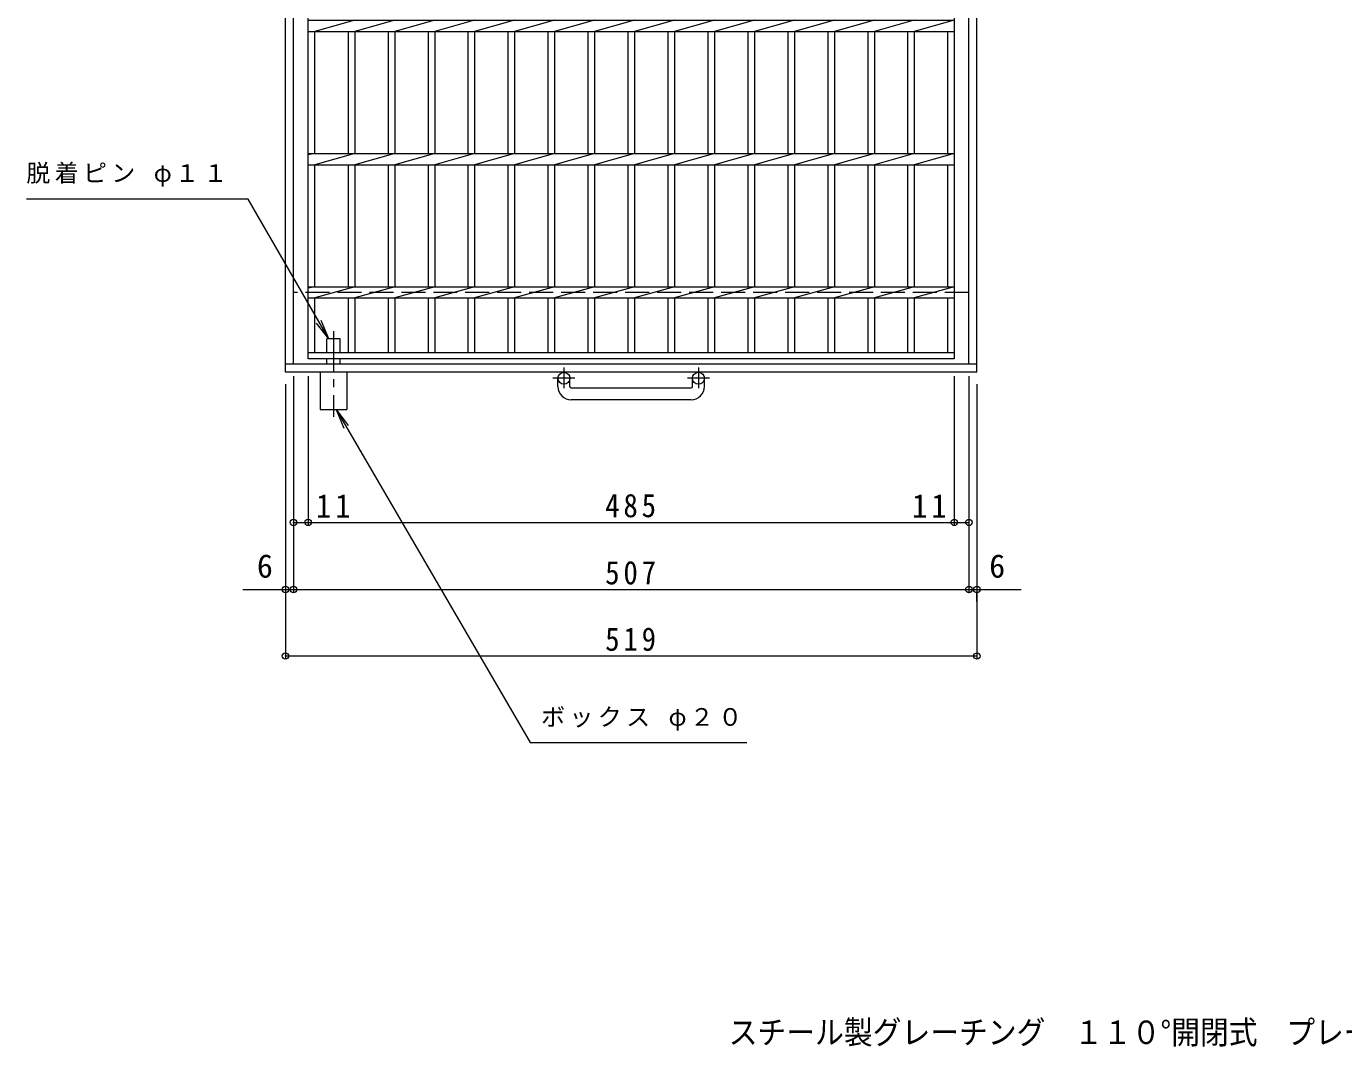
# Model space of a CAD drawing. Units: millimetres, scale not verified. Extents: x -1089 to 1060, y -823 to 794.
# Drawn here: x -1039 to -51, y -793 to -28 of the extents above; entities that cross this region are included whole.
import ezdxf
from ezdxf.enums import TextEntityAlignment as Align

# ---------------------------------------------------------------- set-up
doc = ezdxf.new("R2010")
doc.units = ezdxf.units.MM
doc.header["$LTSCALE"] = 6
doc.header["$PDMODE"] = 32
doc.header["$PDSIZE"] = 4.8
doc.linetypes.add('CHAIN1', pattern=[8, 5, -1, 1, -1])
doc.linetypes.add('DASHED3', pattern=[4, 3, -1])
for name, color, linetype, lineweight in [('A-1', 2, 'Continuous', 9), ('A-2', 3, 'Continuous', 9), ('A-4', 7, 'Continuous', 9), ('A-5', 7, 'Continuous', 9), ('A-9', 4, 'Continuous', 9)]:
    doc.layers.add(name, color=color, linetype=linetype, lineweight=lineweight)
doc.layers.add('F-5_F-5ﾚｲﾔ', color=2, linetype='Continuous')
doc.styles.add('ＭＳ ゴシック', font='')
doc.styles.get('ＭＳ ゴシック').set_extended_font_data('MS Gothic')

msp = doc.modelspace()

# ---------------------------------------------------------------- linework, layer by layer
at = {"layer": 'A-1'}
for p, q in [((-844.771, -287.426), (-844.771, 532.574)), ((-838.771, -281.426), (-838.771, 526.574)), ((-331.771, -281.426), (-331.771, 526.574)), ((-325.771, -287.426), (-325.771, 532.574)), ((-325.771, -281.426), (-844.771, -281.426)), ((-325.771, -287.426), (-844.771, -287.426)), ((-640.271, -298.027), (-640.271, -291.927)), ((-631.272, -298.027), (-631.272, -291.927)), ((-539.271, -298.027), (-539.271, -291.927)), ((-530.271, -298.027), (-530.271, -291.927)), ((-630.271, -299.027), (-540.271, -299.027)), ((-540.271, -308.027), (-630.271, -308.027))]:
    msp.add_line(p, q, dxfattribs=at)
at = {"layer": 'A-1', "linetype": 'DASHED3'}
msp.add_line((-331.771, -227.427), (-838.771, -227.427), dxfattribs=at)
at = {"layer": 'A-1', "linetype": 'CHAIN1'}
for p, q in [((-635.771, -283.82), (-635.771, -299.417)), ((-534.771, -283.82), (-534.771, -299.417)), ((-627.608, -291.927), (-644.016, -291.927)), ((-526.608, -291.927), (-543.015, -291.927))]:
    msp.add_line(p, q, dxfattribs=at)
at = {"layer": 'A-1'}
for centre in [(-635.771, -291.927), (-534.771, -291.927)]:
    msp.add_circle(centre, 4.5, dxfattribs=at)
for centre, radius, start, end in [((-630.271, -298.027), 10, 180, 270), ((-630.271, -298.027), 1, 180, 270), ((-540.271, -298.027), 10, 270, 0), ((-540.271, -298.027), 1, 270, 0)]:
    msp.add_arc(centre, radius, start, end, dxfattribs=at)
at = {"layer": 'A-2'}
for p, q in [((-827.771, -277.426), (-827.771, 522.574)), ((-792.771, -23.186), (-822.771, -31.666)), ((-762.771, -23.186), (-792.771, -31.666)), ((-732.771, -23.186), (-762.771, -31.666)), ((-702.772, -23.186), (-732.771, -31.666)), ((-672.771, -23.186), (-702.772, -31.666)), ((-642.771, -23.186), (-672.771, -31.666)), ((-612.771, -23.186), (-642.771, -31.666)), ((-582.771, -23.186), (-612.772, -31.666)), ((-552.771, -23.186), (-582.771, -31.666)), ((-522.771, -23.186), (-552.771, -31.666)), ((-492.771, -23.186), (-522.771, -31.666)), ((-462.771, -23.186), (-492.771, -31.666)), ((-432.771, -23.186), (-462.771, -31.666)), ((-402.771, -23.186), (-432.771, -31.666)), ((-372.771, -23.186), (-402.771, -31.666)), ((-827.771, -31.666), (-342.771, -31.666)), ((-822.771, -123.186), (-822.771, -31.666)), ((-797.771, -31.666), (-797.771, -123.186)), ((-792.771, -31.666), (-792.771, -123.186)), ((-767.771, -31.666), (-767.771, -123.186)), ((-762.771, -31.666), (-762.771, -123.186)), ((-737.771, -31.666), (-737.771, -123.186)), ((-732.771, -31.666), (-732.771, -123.186)), ((-707.771, -31.666), (-707.771, -123.186)), ((-702.772, -31.666), (-702.772, -123.186)), ((-677.771, -31.666), (-677.771, -123.186)), ((-672.771, -31.666), (-672.771, -123.186)), ((-647.77, -31.666), (-647.77, -123.186)), ((-642.771, -31.666), (-642.771, -123.186)), ((-617.771, -31.666), (-617.771, -123.186)), ((-612.772, -31.666), (-612.772, -123.186)), ((-587.771, -31.666), (-587.771, -123.186)), ((-582.771, -31.666), (-582.771, -123.186)), ((-557.771, -31.666), (-557.771, -123.186)), ((-552.771, -31.666), (-552.771, -123.186)), ((-527.771, -31.666), (-527.771, -123.186)), ((-522.771, -31.666), (-522.771, -123.186)), ((-497.771, -31.666), (-497.771, -123.186)), ((-492.771, -31.666), (-492.771, -123.186)), ((-467.771, -31.666), (-467.771, -123.186)), ((-462.771, -31.666), (-462.771, -123.186)), ((-437.771, -31.666), (-437.771, -123.186)), ((-432.771, -31.666), (-432.771, -123.186)), ((-407.771, -31.666), (-407.771, -123.186)), ((-402.771, -31.666), (-402.771, -123.186)), ((-377.771, -31.666), (-377.771, -123.186)), ((-372.771, -31.666), (-372.771, -123.186)), ((-347.771, -31.666), (-347.771, -123.186)), ((-822.771, -123.186), (-827.771, -124.186)), ((-792.771, -123.186), (-822.771, -131.666)), ((-762.771, -123.186), (-792.771, -131.666)), ((-732.771, -123.186), (-762.771, -131.666)), ((-702.772, -123.186), (-732.771, -131.666)), ((-672.771, -123.186), (-702.772, -131.666)), ((-642.771, -123.186), (-672.771, -131.666)), ((-612.771, -123.186), (-642.771, -131.666)), ((-582.771, -123.186), (-612.772, -131.666)), ((-552.771, -123.186), (-582.771, -131.666)), ((-522.771, -123.186), (-552.771, -131.666)), ((-492.771, -123.186), (-522.771, -131.666)), ((-462.771, -123.186), (-492.771, -131.666)), ((-432.771, -123.186), (-462.771, -131.666)), ((-402.771, -123.186), (-432.771, -131.666)), ((-372.771, -123.186), (-402.771, -131.666)), ((-827.771, -131.666), (-342.771, -131.666)), ((-822.771, -223.186), (-822.771, -131.666)), ((-797.771, -131.666), (-797.771, -223.186)), ((-792.771, -131.666), (-792.771, -223.186)), ((-767.771, -131.666), (-767.771, -223.186)), ((-762.771, -131.666), (-762.771, -223.186)), ((-737.771, -131.666), (-737.771, -223.186)), ((-732.771, -131.666), (-732.771, -223.186)), ((-707.771, -131.666), (-707.771, -223.186)), ((-702.772, -131.666), (-702.772, -223.186)), ((-677.771, -131.666), (-677.771, -223.186)), ((-672.771, -131.666), (-672.771, -223.186)), ((-647.77, -131.666), (-647.77, -223.186)), ((-642.771, -131.666), (-642.771, -223.186)), ((-617.771, -131.666), (-617.771, -223.186)), ((-612.772, -131.666), (-612.772, -223.186)), ((-587.771, -131.666), (-587.771, -223.186)), ((-582.771, -131.666), (-582.771, -223.186)), ((-557.771, -131.666), (-557.771, -223.186)), ((-552.771, -131.666), (-552.771, -223.186)), ((-527.771, -131.666), (-527.771, -223.186)), ((-522.771, -131.666), (-522.771, -223.186)), ((-497.771, -131.666), (-497.771, -223.186)), ((-492.771, -131.666), (-492.771, -223.186)), ((-467.771, -131.666), (-467.771, -223.186)), ((-462.771, -131.666), (-462.771, -223.186)), ((-437.771, -131.666), (-437.771, -223.186)), ((-432.771, -131.666), (-432.771, -223.186)), ((-407.771, -131.666), (-407.771, -223.186)), ((-402.771, -131.666), (-402.771, -223.186)), ((-377.771, -131.666), (-377.771, -223.186)), ((-372.771, -131.666), (-372.771, -223.186)), ((-347.771, -131.666), (-347.771, -223.186)), ((-822.771, -223.186), (-827.771, -224.186)), ((-792.771, -223.186), (-822.771, -231.666)), ((-762.771, -223.186), (-792.771, -231.666)), ((-732.771, -223.186), (-762.771, -231.666)), ((-702.772, -223.186), (-732.771, -231.666)), ((-672.771, -223.186), (-702.772, -231.666)), ((-642.771, -223.186), (-672.771, -231.666)), ((-612.771, -223.186), (-642.771, -231.666)), ((-582.771, -223.186), (-612.772, -231.666)), ((-552.771, -223.186), (-582.771, -231.666)), ((-522.771, -223.186), (-552.771, -231.666)), ((-492.771, -223.186), (-522.771, -231.666)), ((-462.771, -223.186), (-492.771, -231.666)), ((-432.771, -223.186), (-462.771, -231.666)), ((-402.771, -223.186), (-432.771, -231.666)), ((-372.771, -223.186), (-402.771, -231.666)), ((-827.771, -231.666), (-342.771, -231.666)), ((-822.771, -272.926), (-822.771, -231.666)), ((-797.771, -231.666), (-797.771, -272.926)), ((-792.771, -231.666), (-792.771, -272.926)), ((-767.771, -231.666), (-767.771, -272.926)), ((-762.771, -231.666), (-762.771, -272.926)), ((-737.771, -231.666), (-737.771, -272.926)), ((-732.771, -231.666), (-732.771, -272.926)), ((-707.771, -231.666), (-707.771, -272.926)), ((-702.772, -231.666), (-702.772, -272.926)), ((-677.771, -231.666), (-677.771, -272.926)), ((-672.771, -231.666), (-672.771, -272.926)), ((-647.77, -231.666), (-647.77, -272.926)), ((-642.771, -231.666), (-642.771, -272.926)), ((-617.771, -231.666), (-617.771, -272.926)), ((-612.772, -231.666), (-612.772, -272.926)), ((-587.771, -231.666), (-587.771, -272.926)), ((-582.771, -231.666), (-582.771, -272.926)), ((-557.771, -231.666), (-557.771, -272.926)), ((-552.771, -231.666), (-552.771, -272.926)), ((-527.771, -231.666), (-527.771, -272.926)), ((-522.771, -231.666), (-522.771, -272.926)), ((-497.771, -231.666), (-497.771, -272.926)), ((-492.771, -231.666), (-492.771, -272.926)), ((-467.771, -231.666), (-467.771, -272.926)), ((-462.771, -231.666), (-462.771, -272.926)), ((-437.771, -231.666), (-437.771, -272.926)), ((-432.771, -231.666), (-432.771, -272.926)), ((-407.771, -231.666), (-407.771, -272.926)), ((-402.771, -231.666), (-402.771, -272.926)), ((-377.771, -231.666), (-377.771, -272.926)), ((-372.771, -231.666), (-372.771, -272.926)), ((-347.771, -231.666), (-347.771, -272.926)), ((-342.771, -272.926), (-827.771, -272.926))]:
    msp.add_line(p, q, dxfattribs=at)
for points in [[(-342.771, 522.574), (-342.771, -277.426), (-827.771, -277.426)], [(-827.771, -23.186), (-342.771, -23.186), (-372.771, -31.666)], [(-827.771, -123.186), (-342.771, -123.186), (-372.771, -131.666)], [(-827.771, -223.186), (-342.771, -223.186), (-372.771, -231.666)]]:
    msp.add_lwpolyline(points, dxfattribs=at)
at = {"layer": 'A-4'}
for p, q in [((-844.771, -296.426), (-844.771, -501.989)), ((-838.771, -290.426), (-838.771, -452.157)), ((-827.771, -290.426), (-827.771, -401.795)), ((-342.771, -290.426), (-342.771, -401.795)), ((-331.771, -290.426), (-331.771, -452.157)), ((-325.771, -296.426), (-325.771, -501.989)), ((-876.722, -450.357), (-292.506, -450.357)), ((-325.771, -459.357), (-325.771, -452.157)), ((-844.771, -500.189), (-325.771, -500.189))]:
    msp.add_line(p, q, dxfattribs=at)
msp.add_lwpolyline([(-838.771, -399.995), (-827.771, -399.995), (-342.771, -399.995), (-331.771, -399.995)], dxfattribs=at)
for p in [(-838.771, -399.995), (-827.771, -399.995), (-342.771, -399.995), (-331.771, -399.995), (-844.771, -450.357), (-838.771, -450.357), (-331.771, -450.357), (-325.771, -450.357), (-844.771, -500.189), (-325.771, -500.189)]:
    msp.add_point(p, dxfattribs=at)
at = {"layer": 'A-5'}
for p, q in [((-872.771, -157.636), (-1039.262, -157.636)), ((-812.271, -262.425), (-872.771, -157.636)), ((-812.271, -262.425), (-821.403, -250.525)), ((-812.271, -262.425), (-818.012, -248.567)), ((-806.771, -315.426), (-797.64, -327.326)), ((-806.771, -315.426), (-801.031, -329.284)), ((-806.771, -315.426), (-661.097, -565.142)), ((-661.097, -565.142), (-498.37, -565.142))]:
    msp.add_line(p, q, dxfattribs=at)
at = {"layer": 'A-9', "linetype": 'CHAIN1'}
msp.add_line((-808.771, -256.496), (-808.771, -320.859), dxfattribs=at)
at = {"layer": 'A-9'}
for p, q in [((-803.771, -262.426), (-813.771, -262.426)), ((-813.771, -272.926), (-813.771, -262.426)), ((-803.771, -272.926), (-803.771, -262.426)), ((-813.771, -281.426), (-813.771, -277.426)), ((-803.771, -281.426), (-803.771, -277.426)), ((-798.771, -287.426), (-798.771, -315.426))]:
    msp.add_line(p, q, dxfattribs=at)
msp.add_lwpolyline([(-818.771, -287.426), (-818.771, -315.426), (-798.771, -315.426)], dxfattribs=at)

# ---------------------------------------------------------------- texts
at = {"layer": 'A-4', "color": 2, "style": 'ＭＳ ゴシック'}
for p in [(-866.192, -446.757), (-316.538, -446.757)]:
    msp.add_text('6', height=17.6, dxfattribs=at).set_placement(p, align=Align.BOTTOM_LEFT)
at = {"layer": 'A-4', "color": 2, "char_height": 17.6, "attachment_point": 7, "style": 'ＭＳ ゴシック'}
for s, insert in [('\\T1.27;\\W0.95;11', (-821.852, -396.395)), ('\\T1.27;\\W0.9;485', (-604.771, -396.395)), ('\\T1.27;\\W0.95;11', (-374.378, -396.395)), ('\\T1.27;\\W0.9;507', (-604.771, -446.757)), ('\\T1.27;\\W0.9;519', (-604.771, -496.589))]:
    msp.add_mtext(s, dxfattribs=dict(at, insert=insert))
at = {"layer": 'A-5', "char_height": 13.2, "attachment_point": 7, "style": 'ＭＳ ゴシック'}
for s, insert in [('\\T1.18;脱着ピン\\~φ１１', (-1039.262, -148.133)), ('\\T1.18;ボックス\\~φ２０', (-652.87, -556.094))]:
    msp.add_mtext(s, dxfattribs=dict(at, insert=insert))
at = {"layer": 'F-5_F-5ﾚｲﾔ', "style": 'ＭＳ ゴシック', "width": 0.9}
msp.add_text('スチール製グレーチング\u3000１１０°開閉式\u3000プレーンタイプ', height=17.6, dxfattribs=at).set_placement((-512.046, -796.524), align=Align.BOTTOM_LEFT)

doc.saveas('drawing.dxf')
